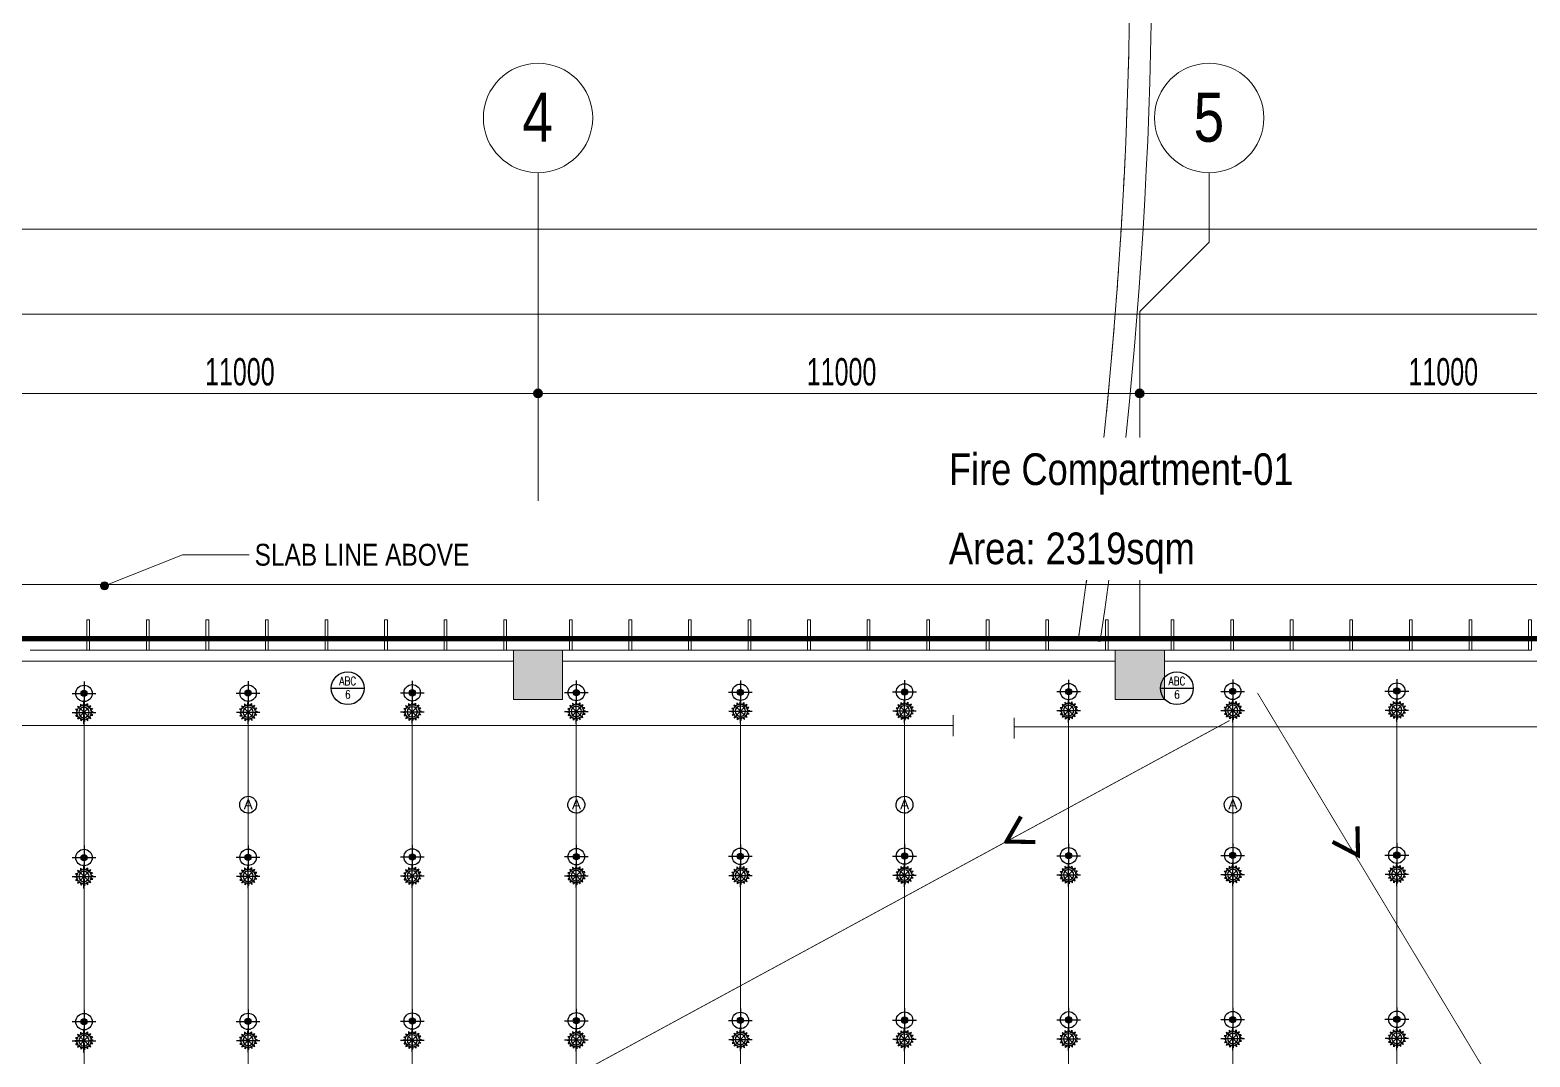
# Model space of a CAD drawing. Header units: millimetres. Extents: x 1706 to 249912, y -487248 to 27192.
# Drawn here: x 57898 to 85320, y -454483 to -435711 of the extents above; entities that cross this region are included whole.
import ezdxf

# ---------------------------------------------------------------- set-up
doc = ezdxf.new("R2010")
doc.units = ezdxf.units.MM
doc.linetypes.add('DASHDOT', pattern=[1, 0.5, -0.25, 0, -0.25])
doc.layers.get('0').update_dxf_attribs({"color": 251})
for name, color, linetype in [('25∅', 1, 'DASHDOT'), ('FF-MCP', 1, 'Continuous'), ('FIRE COMPARTMENTATION', 30, 'Continuous'), ('PHE-MULTI SENSOR DETECTOR (ABOVE', 3, 'Continuous'), ('TRAVEL DISTANCE', 1, 'Continuous')]:
    doc.layers.add(name, color=color, linetype=linetype)
for name, color, linetype, lineweight in [('A-ANNO-DIMS', 251, 'Continuous', 5), ('A-ANNO-DIMS-200', 251, 'Continuous', 5), ('A-DETL', 251, 'Continuous', 18), ('A-FLOR', 251, 'Continuous', 5), ('A-GLAZ-CURT', 251, 'Continuous', 5), ('A-GLAZ-CWMG', 251, 'Continuous', 5), ('A-WALL', 251, 'Continuous', 5), ('G-ANNO-TEXT', 251, 'Continuous', 5), ('M-FIRE-FHC', 251, 'Continuous', 9), ('McD-FIRE-SPRINKLER LINES', 1, 'Continuous', 9), ('McD-Travel-Distance', 192, 'Continuous', 13), ('S-COLS', 251, 'Continuous', 5), ('S-GRID', 251, 'Continuous', 5), ('S-GRID-IDEN', 251, 'Continuous', 5)]:
    doc.layers.add(name, color=color, linetype=linetype, lineweight=lineweight)
doc.layers.add('FF-PENDENT SPRINKLER', color=7, linetype='Continuous', true_color=0xcc0099)
doc.styles.add('Arial', font='arial.ttf', dxfattribs={"height": 300})
doc.styles.add('Arial Narrow_1', font='ARIALN.TTF', dxfattribs={"width": 0.8, "height": 375})
doc.styles.add('Arial_1', font='arial.ttf', dxfattribs={"width": 0.8, "height": 2})
doc.styles.add('Arial_2', font='arial.ttf', dxfattribs={"width": 0.8, "height": 270})
doc.styles.add('ROMAN', font='romans.shx', dxfattribs={"width": 0.8})
doc.styles.add('Swis721 Cn BT', font='swissc.ttf', dxfattribs={"height": 395.68567})
doc.dimstyles.new('RSP_DIM_2_5mm__DOT_', dxfattribs={"dimscale": 304.8, "dimtxt": 383.786615, "dimasz": 1.476378, "dimexe": 0.492126, "dimexo": 0.0625, "dimgap": 0, "dimtad": 1, "dimdec": 0, "dimrnd": 5, "dimzin": 0, "dimdsep": 46, "dimtxsty": 'Arial Narrow_1', "dimblk1": 'DOTSMALL', "dimblk2": 'DOTSMALL', "dimsah": 1, "dimcen": 0.09, "dimdle": 0.049213, "dimazin": 0, "dimtfac": 1, "dimtdec": 4, "dimtix": 1, "dimtmove": 2, "dimatfit": 3, "dimfxl": 1.181102, "dimfxlon": 1, "dimtvp": 1, "dimtolj": 1, "dimtzin": 0, "dimarcsym": 2})

# ---------------------------------------------------------------- blocks, each defined once
blk = doc.blocks.new('A$C2d0f243c')
at = {"layer": 'TRAVEL DISTANCE', "color": 7, "ltscale": 30, "const_width": 75}
blk.add_lwpolyline([(-447, 277), (0, 0), (-457, -258)], dxfattribs=at)
blk = doc.blocks.new('zw$3B71')
at = {"layer": 'FIRE COMPARTMENTATION', "color": 1, "const_width": 100}
blk.add_lwpolyline([(11752.3, -9912), (7050, -9912), (7050, -20472.7), (-17450, -20472.7), (-17529.2, -9903), (-20879.2, -9897), (-20800, -9900), (-66300, -9900), (-66300, -2000), (-67500, -2000), (-67500, 10496.8), (-63512, 10500), (-63512, 16512), (11752.3, 16512), (11752.3, -9101.5)], close=True, dxfattribs=at)
at = {"layer": 'McD-Travel-Distance', "const_width": 15}
for points in [[(-30547.2, 15517.3), (-22644.7, 2389, 0.0700311), (-22469.9, 2171.8), (-19665.1, -804.6, 0.1905422), (-18981.2, -1075.1), (-18033.5, -1075.1)], [(-62091.4, 2822.8), (-61461, 2822.8, -0.2322113), (-60669.9, 2434.4), (-60329.3, 1993.9, -0.0859672), (-60169.6, 1692.2), (-59927.7, 949.8, 0.3194241), (-58995.9, 259.9), (-58552.2, 251.5, 0.1383264), (-58027, 388.9), (-31056.9, 15015)]]:
    blk.add_lwpolyline(points, format="xyb", dxfattribs=at)
at = {"layer": 'McD-Travel-Distance', "ltscale": 100}
for p, xscale, rotation in [((-35134.9, 12803.5), -1, 28.23397925347588), ((-28709.6, 12553.1), -0.9999999999999992, 120.5870573218626)]:
    blk.add_blockref('A$C2d0f243c', p, dxfattribs=dict(at, xscale=xscale, rotation=rotation))
at = {"layer": 'FIRE COMPARTMENTATION', "insert": (-36189.4, 19898), "char_height": 578.868, "width": 9761.938, "attachment_point": 1, "line_spacing_factor": 1.5, "style": 'Swis721 Cn BT', "bg_fill": 2}
blk.add_mtext('Fire Compartment-01\\PArea: 2319sqm', dxfattribs=at)
blk = doc.blocks.new('UPRIGHT SPRINKLER -68°C')
at = {"color": 5}
for p, q in [((-106, 3, 3), (-81, 13, 3)), ((-106, 3, 3), (-82, -7, 3)), ((-74, 76, 3), (-49, 65, 3)), ((-74, 76, 3), (-64, 51, 3)), ((3, 106, 3), (-9, 80, 3)), ((3, 106, 3), (13, 79, 3)), ((76, 74, 3), (49, 63, 3)), ((76, 74, 3), (65, 47, 3)), ((105, -3, 3), (79, 9, 3)), ((-76, -73, 3), (-66, -49, 3)), ((-76, -73, 3), (-53, -63, 3)), ((-4, -105, 3), (-13, -81, 3)), ((-4, -105, 3), (7, -81, 3)), ((72, -77, 3), (47, -66, 3)), ((72, -77, 3), (62, -51, 3)), ((105, -3, 3), (79, -13, 3))]:
    blk.add_line(p, q, dxfattribs=at)
at = {"color": 6}
for p, q in [((-1, -1, 3), (-106, 4, 3)), ((-96, 45, 3), (-78, 25, 3)), ((-96, 45, 3), (-69, 44, 3)), ((72, -77, 3), (-74, 76, 3)), ((-36, 100, 3), (-38, 72, 3)), ((-36, 100, 3), (-17, 79, 3)), ((-1, -1, 3), (3, 106, 3)), ((76, 74, 3), (-1, -1, 3)), ((43, 98, 3), (21, 77, 3)), ((43, 98, 3), (42, 68, 3)), ((99, 38, 3), (70, 39, 3)), ((99, 38, 3), (78, 18, 3)), ((-99, -35, 3), (-80, -18, 3)), ((-99, -35, 3), (-74, -36, 3)), ((-76, -73, 3), (-1, -1, 3)), ((-45, -95, 3), (-44, -70, 3)), ((-45, -95, 3), (-26, -78, 3)), ((-1, -1, 3), (-4, -105, 3)), ((-1, -1, 3), (105, -3, 3)), ((36, -98, 3), (19, -79, 3)), ((36, -98, 3), (38, -72, 3)), ((96, -43, 3), (69, -42, 3)), ((96, -43, 3), (77, -22, 3))]:
    blk.add_line(p, q, dxfattribs=at)
at = {"color": 5, "elevation": 3}
for points in [[(-1, -136), (-1, 135)], [(-137, -1), (135, -1)]]:
    blk.add_lwpolyline(points, dxfattribs=at)
at = {"color": 3}
blk.add_circle((-1, -1, 3), 59.2, dxfattribs=at)
at = {"color": 5}
for start, end in [(140.8422, 170.3714), (95.6315, 125.6992), (51.7639, 79.8685), (6.8313, 35.8146), (184.8407, 216.5012), (230.6178, 261.7138), (276.0216, 306.5945), (321.5184, 351.2266)]:
    blk.add_arc((-1, -1, 3), 81.1, start, end, dxfattribs=at)
blk = doc.blocks.new('PENDENT SPRINKLER (RG)')
at = {"linetype": 'Continuous', "extrusion": (0.000667552, -0.000166966, 1)}
h = blk.add_hatch(color=5, dxfattribs=at)
h.dxf.hatch_style = 1
edge = h.paths.add_edge_path()
edge.add_arc((0, 0), 56.7, 44.562, 404.562, ccw=False)
at = {"layer": '25∅', "linetype": 'Continuous', "extrusion": (0.000667552, -0.000166966, 1)}
h = blk.add_hatch(color=5, dxfattribs=at)
h.dxf.hatch_style = 1
edge = h.paths.add_edge_path()
edge.add_arc((0, 0), 56.7, 44.562, 404.562, ccw=False)
at = {"color": 222, "linetype": 'Continuous', "true_color": 0xcc0099, "extrusion": (0.000667073, -0.000166479, 1)}
for points in [[(0, -217), (0, 217)], [(-217, 0), (217, 0)]]:
    blk.add_lwpolyline(points, dxfattribs=at)
at = {"color": 222, "linetype": 'Continuous', "true_color": 0xcc0099, "extrusion": (0.000667552, -0.000166966, 1)}
blk.add_circle((0, 0), 150, dxfattribs=at)
at = {"color": 5, "linetype": 'Continuous', "extrusion": (0.000667552, -0.000166966, 1)}
blk.add_circle((0, 0), 56.7, dxfattribs=at)
at = {"layer": '25∅', "color": 5, "linetype": 'Continuous', "extrusion": (0.000667552, -0.000166966, 1)}
blk.add_circle((0, 0), 56.7, dxfattribs=at)
at = {"layer": 'FF-PENDENT SPRINKLER', "extrusion": (1.02436e-19, 0, -1), "xscale": 1.588226225829954, "yscale": 1.588226225829954, "zscale": 1.588226225829954}
blk.add_blockref('UPRIGHT SPRINKLER -68°C', (-346, 1, -4), dxfattribs=at)
blk = doc.blocks.new('Sprinklre')
at = {"layer": 'McD-FIRE-SPRINKLER LINES'}
for points in [[(14000, -7000), (14000, 17610)], [(17000, -7000), (17000, 17610)], [(20000, -7000), (20000, 17610)], [(23000, -7000), (23000, 17610)], [(26000, -7000), (26000, 17610)], [(29000, -7000), (29000, 17610)], [(32000, -7000), (32000, 17610)], [(35000, -7000), (35000, 17610)], [(38000, -7000), (38000, 17610)], [(4230, 7518), (4230, 4998), (7018, 4998), (7018, 17023), (29892, 17023)], [(29892, 17214), (29892, 16831)], [(31006, 17166), (31006, 16783)], [(59424, 16997), (31007, 16997)]]:
    blk.add_lwpolyline(points, dxfattribs=at)
at = {"layer": 'FF-PENDENT SPRINKLER', "rotation": 270}
for p in [(14000, 17610, 0), (17000, 17615, 0), (20000, 17621, 0), (23000, 17626, 0), (26000, 17632, 0), (29000, 17637, 0), (32000, 17643, 0), (35000, 17648, 0), (38000, 17653, 0), (14000, 14610, 0), (17000, 14615, 0), (20000, 14621, 0), (23000, 14626, 0), (26000, 14632, 0), (29000, 14637, 0), (32000, 14643, 0), (35000, 14648, 0), (38000, 14653, 0), (14000, 11610, 0), (17000, 11615, 0), (20000, 11621, 0), (23000, 11626, 0), (26000, 11632, 0), (29000, 11637, 0), (32000, 11643, 0), (35000, 11648, 0), (38000, 11653, 0)]:
    blk.add_blockref('PENDENT SPRINKLER (RG)', p, dxfattribs=at)
blk = doc.blocks.new('Above false ceiling')
at = {"extrusion": (0.007291, -0.048425, 0.9988)}
blk.add_circle((0, 1, 0), 193, dxfattribs=at)
at = {"style": 'Arial'}
blk.add_text('A', height=222, rotation=0.0001, dxfattribs=at).set_placement((-101, -100, 0))
blk = doc.blocks.new('FF-FPS-ABC TYPE EXTINGUISHER -6Kg')
at = {"color": 5, "ltscale": 2}
blk.add_lwpolyline([(-199, 0), (201, 0)], dxfattribs=at)
blk.add_circle((1, 0), 200, dxfattribs=at)
at = {"color": 72, "ltscale": 2, "style": 'ROMAN', "width": 0.8}
for s, p in [('ABC', (-101, 38)), ('6', (-32, -127))]:
    blk.add_text(s, height=100, dxfattribs=at).set_placement(p)
blk = doc.blocks.new('M_Concrete-Square-Column - 900-2305795-2ND FLOOR PLAN_')
at = {"layer": 'S-COLS'}
blk.add_hatch(color=256, dxfattribs=at).paths.add_polyline_path([(450, -450), (450, 450), (-450, 450), (-450, -450)])
for p, q in [((450, 450), (-450, 450)), ((-450, 450), (-450, -450)), ((450, -450), (450, 450)), ((-450, -450), (450, -450))]:
    blk.add_line(p, q, dxfattribs=at)
blk = doc.blocks.new('System Panel - VISION PANEL - TYPE 1-2161818-2ND FLOOR PLAN_')
at = {"layer": 'A-GLAZ-CURT'}
for p, q in [((520, 0), (-520, 0)), ((-520, 0), (-520, -12)), ((520, -12), (520, 0)), ((-520, -12), (520, -12))]:
    blk.add_line(p, q, dxfattribs=at)
blk = doc.blocks.new('System Panel - VISION PANEL - TYPE 1-2161813-2ND FLOOR PLAN_')
at = {"layer": 'A-GLAZ-CURT'}
for p, q in [((575, 0), (-575, 0)), ((-575, 0), (-575, -12)), ((575, -12), (575, 0)), ((-575, -12), (575, -12))]:
    blk.add_line(p, q, dxfattribs=at)
blk = doc.blocks.new('System Panel - VISION PANEL - TYPE 1-2161815-2ND FLOOR PLAN_')
at = {"layer": 'A-GLAZ-CURT'}
for p, q in [((519, 0), (-519, 0)), ((-519, 0), (-519, -12)), ((519, -12), (519, 0)), ((-519, -12), (519, -12))]:
    blk.add_line(p, q, dxfattribs=at)
blk = doc.blocks.new('Rectangular Mullion - 100 x 200mm-2128996-2ND FLOOR PLAN_')
at = {"layer": 'A-GLAZ-CWMG'}
blk.add_line((67335, -447047), (66296, -447047), dxfattribs=at)
blk = doc.blocks.new('Rectangular Mullion - 100 x 200mm-V16-2ND FLOOR PLAN_')
at = {"layer": 'A-GLAZ-CWMG'}
for p, q in [((12509, -447047), (12381, -447047)), ((13532, -447047), (13409, -447047))]:
    blk.add_line(p, q, dxfattribs=at)
blk = doc.blocks.new('Rectangular Mullion - 100 x 200mm-2128993-2ND FLOOR PLAN_')
at = {"layer": 'A-GLAZ-CWMG'}
blk.add_line((89335, -447047), (88296, -447047), dxfattribs=at)
blk = doc.blocks.new('Rectangular Mullion - 100 x 200mm-V17-2ND FLOOR PLAN_')
at = {"layer": 'A-GLAZ-CWMG'}
for p, q in [((1509, -447047), (1381, -447047)), ((2532, -447047), (2409, -447047))]:
    blk.add_line(p, q, dxfattribs=at)
blk = doc.blocks.new('Rectangular Mullion - NORTH 50 x 345-2158470-2ND FLOOR PLAN_')
at = {"layer": 'A-GLAZ-CWMG'}
for p, q in [((-25, 355), (25, 355)), ((-25, -200), (-25, 355)), ((25, 355), (25, -200)), ((25, -200), (-25, -200))]:
    blk.add_line(p, q, dxfattribs=at)
blk = doc.blocks.new('Grid - M_Grid Head - Circle 2-417900-2ND FLOOR PLAN_')
at = {"layer": 'S-GRID-IDEN'}
blk.add_circle((0, 0), 5, dxfattribs=at)
blk = doc.blocks.new('DIMBLOCK119-2ND FLOOR PLAN_')
at = {"layer": 'A-ANNO-DIMS-200', "lineweight": 35, "transparency": 16777216}
h = blk.add_hatch(color=256, dxfattribs=at)
edge = h.paths.add_edge_path()
edge.add_arc((170821, -442354), 75, 0, 360)
h = blk.add_hatch(color=256, dxfattribs=at)
edge = h.paths.add_edge_path()
edge.add_arc((181821, -442354), 75, 0, 360)
at = {"layer": 'A-ANNO-DIMS-200', "transparency": 16777216}
for p, q in [((170821, -442354), (170821, -441874)), ((181821, -442354), (181821, -441874)), ((170821, -442354), (181821, -442354)), ((170821, -442354), (170821, -442554)), ((181821, -442354), (181821, -442554))]:
    blk.add_line(p, q, dxfattribs=at)
at = {"layer": 'A-ANNO-DIMS-200', "lineweight": 35, "transparency": 16777216}
for centre in [(170821, -442354), (181821, -442354)]:
    blk.add_circle(centre, 75, dxfattribs=at)
at = {"layer": 'A-ANNO-DIMS-200', "color": 0, "transparency": 16777216, "insert": (175733, -441708), "char_height": 500, "width": 1413.31, "attachment_point": 1, "line_spacing_factor": 0.974696, "style": 'Arial Narrow_1'}
blk.add_mtext('11000', dxfattribs=at)
blk = doc.blocks.new('_DotSmall')
at = {"color": 0, "linetype": 'ByBlock', "const_width": 0.5}
blk.add_lwpolyline([(-0.0625, 0, 1), (0.0625, 0, 1)], format="xyb", close=True, dxfattribs=at)
blk = doc.blocks.new('DIMBLOCK120-2ND FLOOR PLAN_')
at = {"layer": 'A-ANNO-DIMS-200', "lineweight": 35, "transparency": 16777216}
h = blk.add_hatch(color=256, dxfattribs=at)
edge = h.paths.add_edge_path()
edge.add_arc((181821, -442354), 75, 0, 360)
h = blk.add_hatch(color=256, dxfattribs=at)
edge = h.paths.add_edge_path()
edge.add_arc((192821, -442354), 75, 0, 360)
at = {"layer": 'A-ANNO-DIMS-200', "transparency": 16777216}
for p, q in [((181821, -442354), (181821, -441874)), ((192821, -442354), (192821, -441874)), ((181821, -442354), (192821, -442354)), ((181821, -442354), (181821, -442554)), ((192821, -442354), (192821, -442554))]:
    blk.add_line(p, q, dxfattribs=at)
at = {"layer": 'A-ANNO-DIMS-200', "lineweight": 35, "transparency": 16777216}
for centre in [(181821, -442354), (192821, -442354)]:
    blk.add_circle(centre, 75, dxfattribs=at)
at = {"layer": 'A-ANNO-DIMS-200', "color": 0, "transparency": 16777216, "insert": (186733, -441708), "char_height": 500, "width": 1413.31, "attachment_point": 1, "line_spacing_factor": 0.974696, "style": 'Arial Narrow_1'}
blk.add_mtext('11000', dxfattribs=at)
blk = doc.blocks.new('DIMBLOCK121-2ND FLOOR PLAN_')
at = {"layer": 'A-ANNO-DIMS-200', "lineweight": 35, "transparency": 16777216}
h = blk.add_hatch(color=256, dxfattribs=at)
edge = h.paths.add_edge_path()
edge.add_arc((192821, -442354), 75, 0, 360)
h = blk.add_hatch(color=256, dxfattribs=at)
edge = h.paths.add_edge_path()
edge.add_arc((203821, -442354), 75, 0, 360)
at = {"layer": 'A-ANNO-DIMS-200', "transparency": 16777216}
for p, q in [((192821, -442354), (192821, -441874)), ((203821, -442354), (203821, -441874)), ((192821, -442354), (203821, -442354)), ((192821, -442354), (192821, -442554)), ((203821, -442354), (203821, -442554))]:
    blk.add_line(p, q, dxfattribs=at)
at = {"layer": 'A-ANNO-DIMS-200', "lineweight": 35, "transparency": 16777216}
for centre in [(192821, -442354), (203821, -442354)]:
    blk.add_circle(centre, 75, dxfattribs=at)
at = {"layer": 'A-ANNO-DIMS-200', "color": 0, "transparency": 16777216, "insert": (197733, -441708), "char_height": 500, "width": 1413.31, "attachment_point": 1, "line_spacing_factor": 0.974696, "style": 'Arial Narrow_1'}
blk.add_mtext('11000', dxfattribs=at)
blk = doc.blocks.new('DIMBLOCK136-2ND FLOOR PLAN_')
at = {"layer": 'A-ANNO-DIMS-200', "lineweight": 35, "transparency": 16777216}
h = blk.add_hatch(color=256, dxfattribs=at)
edge = h.paths.add_edge_path()
edge.add_arc((158021, -439354), 75, 0, 360)
h = blk.add_hatch(color=256, dxfattribs=at)
edge = h.paths.add_edge_path()
edge.add_arc((278821, -439354), 75, 0, 360)
at = {"layer": 'A-ANNO-DIMS-200', "transparency": 16777216}
for p, q in [((158021, -439354), (158021, -439154)), ((278821, -439354), (278821, -439154)), ((158001, -439354), (278821, -439354)), ((158021, -439354), (158021, -439834)), ((278821, -439354), (278821, -439834))]:
    blk.add_line(p, q, dxfattribs=at)
at = {"layer": 'A-ANNO-DIMS-200', "lineweight": 35, "transparency": 16777216}
for centre in [(158021, -439354), (278821, -439354)]:
    blk.add_circle(centre, 75, dxfattribs=at)
at = {"layer": 'A-ANNO-DIMS-200', "color": 0, "transparency": 16777216, "insert": (217715, -438708), "char_height": 500, "width": 1695.97, "attachment_point": 1, "line_spacing_factor": 0.974696, "style": 'Arial Narrow_1'}
blk.add_mtext('120800', dxfattribs=at)
blk = doc.blocks.new('DIMBLOCK150-2ND FLOOR PLAN_')
at = {"layer": 'A-ANNO-DIMS-200', "lineweight": 35, "transparency": 16777216}
h = blk.add_hatch(color=256, dxfattribs=at)
edge = h.paths.add_edge_path()
edge.add_arc((162621, -440904), 75, 0, 360)
h = blk.add_hatch(color=256, dxfattribs=at)
edge = h.paths.add_edge_path()
edge.add_arc((278021, -440904), 75, 0, 360)
at = {"layer": 'A-ANNO-DIMS-200', "transparency": 16777216}
for p, q in [((162621, -440904), (162621, -440424)), ((278021, -440904), (278021, -440424)), ((162601, -440904), (278041, -440904)), ((162621, -440904), (162621, -441104)), ((278021, -440904), (278021, -441104))]:
    blk.add_line(p, q, dxfattribs=at)
at = {"layer": 'A-ANNO-DIMS-200', "lineweight": 35, "transparency": 16777216}
for centre in [(162621, -440904), (278021, -440904)]:
    blk.add_circle(centre, 75, dxfattribs=at)
at = {"layer": 'A-ANNO-DIMS-200', "color": 0, "transparency": 16777216, "insert": (219615, -440258), "char_height": 500, "width": 1695.97, "attachment_point": 1, "line_spacing_factor": 0.974696, "style": 'Arial Narrow_1'}
blk.add_mtext('115400', dxfattribs=at)
blk = doc.blocks.new('A$Cdfc9e3fe')
at = {"layer": 'G-ANNO-TEXT'}
h = blk.add_hatch(color=256, dxfattribs=at)
edge = h.paths.add_edge_path()
edge.add_arc((-51624.8, 17477.3), 75, 0, 360)
at = {"layer": 'A-DETL'}
blk.add_line((-15813.8, 17500), (-63700, 17500), dxfattribs=at)
at = {"layer": 'A-FLOR'}
for start, end in [(358.366332, 358.713966), (357.686181, 358.033493), (357.006029, 357.353046), (356.325877, 356.672622), (355.645725, 355.992218), (354.965573, 355.311833), (354.285422, 354.631465), (353.60527, 353.951111), (352.925118, 353.27077), (352.244966, 352.590441), (351.567899, 351.910123)]:
    blk.add_arc((-120405.9, 29347.2), 87530.2, start, end, dxfattribs=at)
at = {"layer": 'A-WALL'}
for p, q in [((-33821.5, 16514.7), (-33803.5, 16512)), ((-33722.6, 16500), (-33425.8, 16456.1)), ((-33425.8, 16456.1), (-33419.3, 16500)), ((-52987.5, 16300), (-51948.7, 16300)), ((-51898.7, 16300), (-50859.9, 16300)), ((-50809.9, 16300), (-49771.1, 16300)), ((-49721.1, 16300), (-48682.3, 16300)), ((-48632.3, 16300), (-47593.5, 16300)), ((-47543.5, 16300), (-46504.7, 16300)), ((-46454.7, 16300), (-45415.9, 16300)), ((-45365.9, 16300), (-44327.1, 16300)), ((-44277.1, 16300), (-44150, 16300)), ((-43250, 16300), (-43126.6, 16300)), ((-43076.6, 16300), (-42037.8, 16300)), ((-41987.8, 16300), (-40949, 16300)), ((-40899, 16300), (-39860.2, 16300)), ((-39810.2, 16300), (-38771.4, 16300)), ((-38721.4, 16300), (-37682.6, 16300)), ((-37632.6, 16300), (-36593.8, 16300)), ((-36543.8, 16300), (-35505, 16300)), ((-35455, 16300), (-34416.2, 16300)), ((-34366.2, 16300), (-33327.4, 16300)), ((-33277.4, 16300), (-33150, 16300)), ((-32250, 16300), (-32126.8, 16300)), ((-32076.8, 16300), (-31037.5, 16300)), ((-30987.5, 16300), (-29948.1, 16300)), ((-29898.1, 16300), (-28858.8, 16300)), ((-28808.8, 16300), (-27769.4, 16300)), ((-27719.4, 16300), (-26680.1, 16300)), ((-26630.1, 16300), (-25590.7, 16300)), ((-44150, 16100), (-54250, 16100)), ((-33150, 16100), (-43250, 16100)), ((-22150, 16100), (-32250, 16100))]:
    blk.add_line(p, q, dxfattribs=at)
for radius, start in [(87530.2, 351.569666), (87930.2, 351.606511)]:
    blk.add_arc((-120405.9, 29347.2), radius, start, 14.009824, dxfattribs=at)
at = {"layer": 'G-ANNO-TEXT'}
for p, q in [((-51624.8, 17477.3), (-50199.6, 18044.8)), ((-50199.6, 18044.8), (-48981, 18044.8))]:
    blk.add_line(p, q, dxfattribs=at)
blk.add_circle((-51624.8, 17477.3), 75, dxfattribs=at)
at = {"layer": 'S-GRID'}
for p, q in [((-43700, 19028.8), (-43700, 25028.8)), ((-31430, 23758.8), (-31430, 25028.8)), ((-32700, 22488.8), (-31430, 23758.8)), ((-32700, 16488.8), (-32700, 22488.8))]:
    blk.add_line(p, q, dxfattribs=at)
at = {"layer": 'A-GLAZ-CURT', "rotation": 180}
for name, p in [('System Panel - VISION PANEL - TYPE 1-2161815-2ND FLOOR PLAN_', (-52468.1, 16500)), ('System Panel - VISION PANEL - TYPE 1-2161815-2ND FLOOR PLAN_', (-51379.3, 16500)), ('System Panel - VISION PANEL - TYPE 1-2161815-2ND FLOOR PLAN_', (-50290.5, 16500)), ('System Panel - VISION PANEL - TYPE 1-2161815-2ND FLOOR PLAN_', (-49201.7, 16500)), ('System Panel - VISION PANEL - TYPE 1-2161815-2ND FLOOR PLAN_', (-48112.9, 16500)), ('System Panel - VISION PANEL - TYPE 1-2161815-2ND FLOOR PLAN_', (-47024.1, 16500)), ('System Panel - VISION PANEL - TYPE 1-2161815-2ND FLOOR PLAN_', (-45935.3, 16500)), ('System Panel - VISION PANEL - TYPE 1-2161815-2ND FLOOR PLAN_', (-44846.5, 16500)), ('System Panel - VISION PANEL - TYPE 1-2161813-2ND FLOOR PLAN_', (-43701.8, 16500)), ('System Panel - VISION PANEL - TYPE 1-2161815-2ND FLOOR PLAN_', (-42557.2, 16500)), ('System Panel - VISION PANEL - TYPE 1-2161815-2ND FLOOR PLAN_', (-41468.4, 16500)), ('System Panel - VISION PANEL - TYPE 1-2161815-2ND FLOOR PLAN_', (-40379.6, 16500)), ('System Panel - VISION PANEL - TYPE 1-2161815-2ND FLOOR PLAN_', (-39290.8, 16500)), ('System Panel - VISION PANEL - TYPE 1-2161815-2ND FLOOR PLAN_', (-38202, 16500)), ('System Panel - VISION PANEL - TYPE 1-2161815-2ND FLOOR PLAN_', (-37113.2, 16500)), ('System Panel - VISION PANEL - TYPE 1-2161815-2ND FLOOR PLAN_', (-36024.4, 16500)), ('System Panel - VISION PANEL - TYPE 1-2161815-2ND FLOOR PLAN_', (-34935.6, 16500)), ('System Panel - VISION PANEL - TYPE 1-2161815-2ND FLOOR PLAN_', (-33846.8, 16500)), ('System Panel - VISION PANEL - TYPE 1-2161813-2ND FLOOR PLAN_', (-32702.1, 16500)), ('System Panel - VISION PANEL - TYPE 1-2161818-2ND FLOOR PLAN_', (-31557.2, 16500)), ('System Panel - VISION PANEL - TYPE 1-2161818-2ND FLOOR PLAN_', (-30467.8, 16500)), ('System Panel - VISION PANEL - TYPE 1-2161818-2ND FLOOR PLAN_', (-29378.4, 16500)), ('System Panel - VISION PANEL - TYPE 1-2161818-2ND FLOOR PLAN_', (-28289.1, 16500)), ('System Panel - VISION PANEL - TYPE 1-2161818-2ND FLOOR PLAN_', (-27199.7, 16500)), ('System Panel - VISION PANEL - TYPE 1-2161818-2ND FLOOR PLAN_', (-26110.4, 16500))]:
    blk.add_blockref(name, p, dxfattribs=at)
at = {"layer": 'A-GLAZ-CWMG', "extrusion": (0, 0, -1)}
for p in [(51923.7, 16500), (50834.9, 16500), (49746.1, 16500), (48657.3, 16500), (47568.5, 16500), (46479.7, 16500), (45390.9, 16500), (44302.1, 16500), (43101.6, 16500), (42012.8, 16500), (40924, 16500), (39835.2, 16500), (38746.4, 16500), (37657.6, 16500), (36568.8, 16500), (35480, 16500), (34391.2, 16500), (33302.4, 16500), (32101.8, 16500), (31012.5, 16500), (29923.1, 16500), (28833.8, 16500), (27744.4, 16500), (26655.1, 16500), (25565.7, 16500)]:
    blk.add_blockref('Rectangular Mullion - NORTH 50 x 345-2158470-2ND FLOOR PLAN_', p, dxfattribs=at)
at = {"layer": 'A-GLAZ-CWMG'}
for name, p in [('Rectangular Mullion - 100 x 200mm-2128993-2ND FLOOR PLAN_', (-141283.5, 463347.4)), ('Rectangular Mullion - 100 x 200mm-2128993-2ND FLOOR PLAN_', (-140194.7, 463347.4)), ('Rectangular Mullion - 100 x 200mm-2128993-2ND FLOOR PLAN_', (-139105.9, 463347.4)), ('Rectangular Mullion - 100 x 200mm-2128993-2ND FLOOR PLAN_', (-138017.1, 463347.4)), ('Rectangular Mullion - 100 x 200mm-2128993-2ND FLOOR PLAN_', (-136928.3, 463347.4)), ('Rectangular Mullion - 100 x 200mm-2128993-2ND FLOOR PLAN_', (-135839.5, 463347.4)), ('Rectangular Mullion - 100 x 200mm-2128993-2ND FLOOR PLAN_', (-134750.7, 463347.4)), ('Rectangular Mullion - 100 x 200mm-2128993-2ND FLOOR PLAN_', (-133661.9, 463347.4)), ('Rectangular Mullion - 100 x 200mm-V17-2ND FLOOR PLAN_', (-45658.5, 463347.4)), ('Rectangular Mullion - 100 x 200mm-2128993-2ND FLOOR PLAN_', (-131372.6, 463347.4)), ('Rectangular Mullion - 100 x 200mm-2128993-2ND FLOOR PLAN_', (-130283.8, 463347.4)), ('Rectangular Mullion - 100 x 200mm-2128993-2ND FLOOR PLAN_', (-129195, 463347.4)), ('Rectangular Mullion - 100 x 200mm-2128993-2ND FLOOR PLAN_', (-128106.2, 463347.4)), ('Rectangular Mullion - 100 x 200mm-2128993-2ND FLOOR PLAN_', (-127017.4, 463347.4)), ('Rectangular Mullion - 100 x 200mm-2128993-2ND FLOOR PLAN_', (-125928.6, 463347.4)), ('Rectangular Mullion - 100 x 200mm-2128993-2ND FLOOR PLAN_', (-124839.8, 463347.4)), ('Rectangular Mullion - 100 x 200mm-2128993-2ND FLOOR PLAN_', (-123751, 463347.4)), ('Rectangular Mullion - 100 x 200mm-2128993-2ND FLOOR PLAN_', (-122662.2, 463347.4)), ('Rectangular Mullion - 100 x 200mm-V16-2ND FLOOR PLAN_', (-45658.5, 463347.4)), ('Rectangular Mullion - 100 x 200mm-2128996-2ND FLOOR PLAN_', (-98372.8, 463347.4)), ('Rectangular Mullion - 100 x 200mm-2128996-2ND FLOOR PLAN_', (-97283.5, 463347.4)), ('Rectangular Mullion - 100 x 200mm-2128996-2ND FLOOR PLAN_', (-96194.1, 463347.4)), ('Rectangular Mullion - 100 x 200mm-2128996-2ND FLOOR PLAN_', (-95104.8, 463347.4)), ('Rectangular Mullion - 100 x 200mm-2128996-2ND FLOOR PLAN_', (-94015.4, 463347.4)), ('Rectangular Mullion - 100 x 200mm-2128996-2ND FLOOR PLAN_', (-92926, 463347.4))]:
    blk.add_blockref(name, p, dxfattribs=at)
at = {"layer": 'S-COLS'}
for p in [(-43700, 15850), (-32700, 15850)]:
    blk.add_blockref('M_Concrete-Square-Column - 900-2305795-2ND FLOOR PLAN_', p, dxfattribs=at)
at = {"layer": 'S-GRID-IDEN', "xscale": 199.9999999999999, "yscale": 199.9999999999999, "zscale": 199.9999999999999}
for p in [(-43700, 26028.8), (-31430, 26028.8)]:
    blk.add_blockref('Grid - M_Grid Head - Circle 2-417900-2ND FLOOR PLAN_', p, dxfattribs=at)
at = {"layer": 'G-ANNO-TEXT', "insert": (-48881, 18244.8), "char_height": 400, "width": 4874.26, "attachment_point": 1, "style": 'Arial_2'}
blk.add_mtext('SLAB LINE ABOVE', dxfattribs=at)
at = {"layer": 'S-GRID-IDEN', "char_height": 900, "width": 679.831, "attachment_point": 1, "style": 'Arial_1'}
for s, insert in [('4', (-43985.8, 26494)), ('5', (-31715.8, 26494))]:
    blk.add_mtext(s, dxfattribs=dict(at, insert=insert))
at = {"layer": 'A-ANNO-DIMS'}
for base, p1, p2, override, picture, middle in [((53300, 23993.2), (-67500, 23513.2), (53300, 23513.2), {"dimpost": '<>', "dimfxl": 120800}, 'DIMBLOCK136-2ND FLOOR PLAN_', (-7100, 24248.5)), ((52500, 22443.2), (-62900, 22923.2), (52500, 22923.2), {"dimpost": '<>', "dimfxl": 115400}, 'DIMBLOCK150-2ND FLOOR PLAN_', (-5200, 22698.5)), ((-43700, 20993.2), (-54700, 21473.2), (-43700, 21473.2), {"dimpost": '<>', "dimfxl": 11000}, 'DIMBLOCK119-2ND FLOOR PLAN_', (-49200, 21248.5)), ((-32700, 20993.2), (-43700, 21473.2), (-32700, 21473.2), {"dimpost": '<>', "dimfxl": 11000}, 'DIMBLOCK120-2ND FLOOR PLAN_', (-38200, 21248.5)), ((-21700, 20993.2), (-32700, 21473.2), (-21700, 21473.2), {"dimpost": '<>', "dimfxl": 11000}, 'DIMBLOCK121-2ND FLOOR PLAN_', (-27200, 21248.5))]:
    dim = blk.add_linear_dim(base=base, p1=p1, p2=p2, dimstyle='RSP_DIM_2_5mm__DOT_', override=override, dxfattribs=at)
    dim.commit()
    dim.dimension.update_dxf_attribs({"geometry": picture, "text_midpoint": middle, "insert": (-225521.4, 463347.4)})

msp = doc.modelspace()

# ---------------------------------------------------------------- block references
msp.add_blockref('A$Cdfc9e3fe', (110885.701, -463347.417))

# ---------------------------------------------------------------- next in the draw order: block references
at = {"layer": 'M-FIRE-FHC'}
msp.add_blockref('zw$3B71', (110885.699, -463347.417), dxfattribs=at)

# ---------------------------------------------------------------- next in the draw order: block references
at = {"layer": 'FF-MCP', "lineweight": 0, "extrusion": (0.001975, -7.4826e-06, 0.999998), "xscale": 1.500000000000002, "yscale": 1.500000000000002, "zscale": 1.500000000000002}
for p in [(63704.918, -447742.771, 29.675), (78863.558, -447742.771, 59.617)]:
    msp.add_blockref('FF-FPS-ABC TYPE EXTINGUISHER -6Kg', p, dxfattribs=at)
at = {"layer": 'McD-FIRE-SPRINKLER LINES'}
msp.add_blockref('Sprinklre', (44885.699, -465447.381), dxfattribs=at)
at = {"layer": 'PHE-MULTI SENSOR DETECTOR (ABOVE', "xscale": 0.8, "yscale": 0.8, "zscale": 0.8}
for p in [(61885.699, -449873.391), (67885.699, -449873.391), (73885.699, -449873.391), (79885.699, -449873.391)]:
    msp.add_blockref('Above false ceiling', p, dxfattribs=at)

doc.saveas('drawing.dxf')
